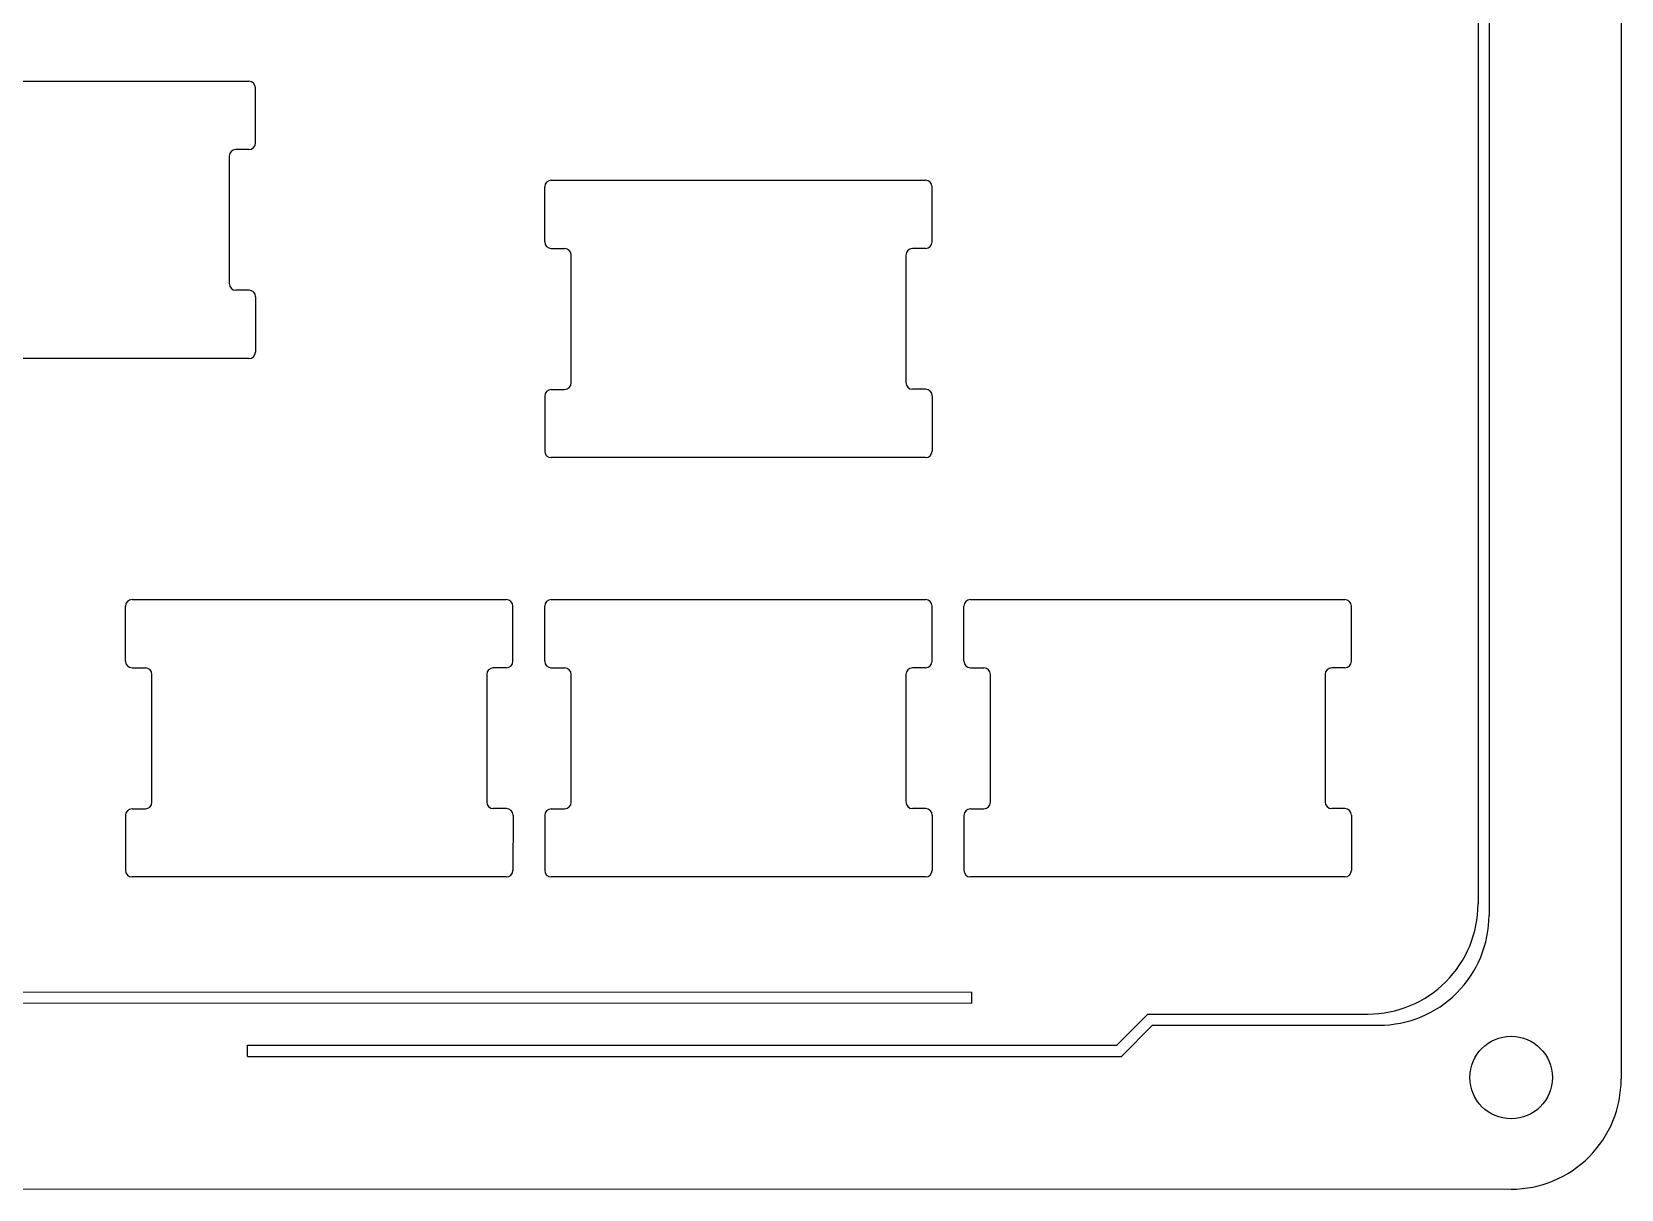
# Model space of a CAD drawing. Extents: x 7 to 394, y -192 to -46.
# Drawn here: x 321.4 to 393.6, y -177.5 to -125 of the extents above; entities that cross this region are included whole.
import ezdxf

# ---------------------------------------------------------------- set-up
doc = ezdxf.new("R2010")
doc.units = 0
doc.layers.add('Pcb_17aa', color=7, linetype='CONTINUOUS')

msp = doc.modelspace()

# ---------------------------------------------------------------- linework, layer by layer
at = {"layer": 'Pcb_17aa'}
for p, q in [((393.642, -58.3819), (393.647, -172.534)), ((393.642, -58.3819, -1.6), (393.647, -172.534, -1.6)), ((393.642, -58.3819), (393.647, -172.534)), ((393.642, -58.3819, -1.6), (393.647, -172.534, -1.6)), ((387.142, -66.2965), (387.142, -164.576)), ((387.142, -66.2965, -1.6), (387.142, -164.576, -1.6)), ((387.142, -66.2965), (387.142, -164.576)), ((387.142, -66.2965, -1.6), (387.142, -164.576, -1.6)), ((387.64, -65.7962), (387.642, -165.084)), ((387.64, -65.7962, -1.6), (387.642, -165.084, -1.6)), ((387.64, -65.7962), (387.642, -165.084)), ((387.64, -65.7962, -1.6), (387.642, -165.084, -1.6)), ((314.282, -127.208), (331.287, -127.208)), ((314.282, -127.208, -1.6), (331.287, -127.208, -1.6)), ((314.282, -127.208), (331.287, -127.208)), ((314.282, -127.208, -1.6), (331.287, -127.208, -1.6)), ((331.287, -127.208), (331.287, -127.208, -1.6)), ((331.287, -127.208), (331.287, -127.208, -1.6)), ((331.587, -127.508), (331.587, -127.508, -1.6)), ((331.589, -130.007), (331.587, -127.508)), ((331.589, -130.007, -1.6), (331.587, -127.508, -1.6)), ((331.587, -127.508), (331.587, -127.508, -1.6)), ((331.589, -130.007), (331.587, -127.508)), ((331.589, -130.007, -1.6), (331.587, -127.508, -1.6)), ((330.395, -130.607), (330.395, -130.607, -1.6)), ((330.395, -130.607), (330.395, -130.607, -1.6)), ((330.395, -130.607), (330.395, -136.398)), ((330.395, -130.607, -1.6), (330.395, -136.398, -1.6)), ((330.395, -130.607), (330.395, -136.398)), ((330.395, -130.607, -1.6), (330.395, -136.398, -1.6)), ((330.695, -130.307), (330.695, -130.307, -1.6)), ((331.289, -130.307), (330.695, -130.307)), ((331.289, -130.307, -1.6), (330.695, -130.307, -1.6)), ((330.695, -130.307), (330.695, -130.307, -1.6)), ((331.289, -130.307), (330.695, -130.307)), ((331.289, -130.307, -1.6), (330.695, -130.307, -1.6)), ((331.289, -130.307), (331.289, -130.307, -1.6)), ((331.289, -130.307), (331.289, -130.307, -1.6)), ((331.589, -130.007), (331.589, -130.007, -1.6)), ((331.589, -130.007), (331.589, -130.007, -1.6)), ((344.729, -132.004), (344.729, -132.004, -1.6)), ((344.729, -132.004), (344.729, -132.004, -1.6)), ((344.729, -134.503), (344.729, -132.004)), ((344.729, -134.503, -1.6), (344.729, -132.004, -1.6)), ((344.729, -134.503), (344.729, -132.004)), ((344.729, -134.503, -1.6), (344.729, -132.004, -1.6)), ((345.029, -131.704), (345.029, -131.704, -1.6)), ((345.029, -131.704), (362.034, -131.704)), ((345.029, -131.704, -1.6), (362.034, -131.704, -1.6)), ((345.029, -131.704), (345.029, -131.704, -1.6)), ((345.029, -131.704), (362.034, -131.704)), ((345.029, -131.704, -1.6), (362.034, -131.704, -1.6)), ((362.034, -131.704), (362.034, -131.704, -1.6)), ((362.034, -131.704), (362.034, -131.704, -1.6)), ((362.334, -132.004), (362.334, -132.004, -1.6)), ((362.336, -134.503), (362.334, -132.004)), ((362.336, -134.503, -1.6), (362.334, -132.004, -1.6)), ((362.334, -132.004), (362.334, -132.004, -1.6)), ((362.336, -134.503), (362.334, -132.004)), ((362.336, -134.503, -1.6), (362.334, -132.004, -1.6)), ((344.729, -134.503), (344.729, -134.503, -1.6)), ((344.729, -134.503), (344.729, -134.503, -1.6)), ((345.029, -134.803), (345.029, -134.803, -1.6)), ((345.029, -134.803), (345.029, -134.803, -1.6)), ((345.029, -134.803), (345.633, -134.803)), ((345.029, -134.803, -1.6), (345.633, -134.803, -1.6)), ((345.029, -134.803), (345.633, -134.803)), ((345.029, -134.803, -1.6), (345.633, -134.803, -1.6)), ((345.633, -134.803), (345.633, -134.803, -1.6)), ((345.633, -134.803), (345.633, -134.803, -1.6)), ((361.442, -134.803), (361.442, -134.803, -1.6)), ((362.036, -134.803), (361.442, -134.803)), ((362.036, -134.803, -1.6), (361.442, -134.803, -1.6)), ((361.442, -134.803), (361.442, -134.803, -1.6)), ((362.036, -134.803), (361.442, -134.803)), ((362.036, -134.803, -1.6), (361.442, -134.803, -1.6)), ((362.036, -134.803), (362.036, -134.803, -1.6)), ((362.036, -134.803), (362.036, -134.803, -1.6)), ((362.336, -134.503), (362.336, -134.503, -1.6)), ((362.336, -134.503), (362.336, -134.503, -1.6)), ((345.933, -135.103), (345.933, -135.103, -1.6)), ((345.933, -135.103), (345.933, -135.103, -1.6)), ((345.933, -140.908), (345.933, -135.103)), ((345.933, -140.908, -1.6), (345.933, -135.103, -1.6)), ((345.933, -140.908), (345.933, -135.103)), ((345.933, -140.908, -1.6), (345.933, -135.103, -1.6)), ((361.142, -135.103), (361.142, -135.103, -1.6)), ((361.142, -135.103), (361.142, -135.103, -1.6)), ((361.142, -135.103), (361.142, -140.894)), ((361.142, -135.103, -1.6), (361.142, -140.894, -1.6)), ((361.142, -135.103), (361.142, -140.894)), ((361.142, -135.103, -1.6), (361.142, -140.894, -1.6)), ((330.395, -136.398), (330.395, -136.398, -1.6)), ((330.395, -136.398), (330.395, -136.398, -1.6)), ((330.695, -136.698), (330.695, -136.698, -1.6)), ((330.695, -136.698), (330.695, -136.698, -1.6)), ((331.292, -136.7), (330.695, -136.698)), ((331.292, -136.7, -1.6), (330.695, -136.698, -1.6)), ((331.292, -136.7), (330.695, -136.698)), ((331.292, -136.7, -1.6), (330.695, -136.698, -1.6)), ((331.292, -136.7), (331.292, -136.7, -1.6)), ((331.292, -136.7), (331.292, -136.7, -1.6)), ((331.592, -137), (331.587, -139.507)), ((331.592, -137, -1.6), (331.587, -139.507, -1.6)), ((331.592, -137), (331.587, -139.507)), ((331.592, -137, -1.6), (331.587, -139.507, -1.6)), ((331.592, -137), (331.592, -137, -1.6)), ((331.592, -137), (331.592, -137, -1.6)), ((331.287, -139.807), (314.282, -139.807)), ((331.287, -139.807, -1.6), (314.282, -139.807, -1.6)), ((331.287, -139.807), (314.282, -139.807)), ((331.287, -139.807, -1.6), (314.282, -139.807, -1.6)), ((331.287, -139.807), (331.287, -139.807, -1.6)), ((331.287, -139.807), (331.287, -139.807, -1.6)), ((331.587, -139.507), (331.587, -139.507, -1.6)), ((331.587, -139.507), (331.587, -139.507, -1.6)), ((344.729, -141.508), (344.729, -141.508, -1.6)), ((344.729, -141.508), (344.729, -144.002)), ((344.729, -141.508, -1.6), (344.729, -144.002, -1.6)), ((344.729, -141.508), (344.729, -141.508, -1.6)), ((344.729, -141.508), (344.729, -144.002)), ((344.729, -141.508, -1.6), (344.729, -144.002, -1.6)), ((345.029, -141.208), (345.029, -141.208, -1.6)), ((345.029, -141.208), (345.029, -141.208, -1.6)), ((345.029, -141.208), (345.633, -141.208)), ((345.029, -141.208, -1.6), (345.633, -141.208, -1.6)), ((345.029, -141.208), (345.633, -141.208)), ((345.029, -141.208, -1.6), (345.633, -141.208, -1.6)), ((345.633, -141.208), (345.633, -141.208, -1.6)), ((345.633, -141.208), (345.633, -141.208, -1.6)), ((345.933, -140.908), (345.933, -140.908, -1.6)), ((345.933, -140.908), (345.933, -140.908, -1.6)), ((361.142, -140.894), (361.142, -140.894, -1.6)), ((361.142, -140.894), (361.142, -140.894, -1.6)), ((361.442, -141.194), (361.442, -141.194, -1.6)), ((361.442, -141.194), (361.442, -141.194, -1.6)), ((362.039, -141.196), (361.442, -141.194)), ((362.039, -141.196, -1.6), (361.442, -141.194, -1.6)), ((362.039, -141.196), (361.442, -141.194)), ((362.039, -141.196, -1.6), (361.442, -141.194, -1.6)), ((362.039, -141.196), (362.039, -141.196, -1.6)), ((362.039, -141.196), (362.039, -141.196, -1.6)), ((362.339, -141.496), (362.334, -144.003)), ((362.339, -141.496, -1.6), (362.334, -144.003, -1.6)), ((362.339, -141.496), (362.334, -144.003)), ((362.339, -141.496, -1.6), (362.334, -144.003, -1.6)), ((362.339, -141.496), (362.339, -141.496, -1.6)), ((362.339, -141.496), (362.339, -141.496, -1.6)), ((344.729, -144.002), (344.729, -144.002, -1.6)), ((344.729, -144.002), (344.729, -144.002, -1.6)), ((345.029, -144.302), (345.029, -144.302, -1.6)), ((362.034, -144.303), (345.029, -144.302)), ((362.034, -144.303, -1.6), (345.029, -144.302, -1.6)), ((345.029, -144.302), (345.029, -144.302, -1.6)), ((362.034, -144.303), (345.029, -144.302)), ((362.034, -144.303, -1.6), (345.029, -144.302, -1.6)), ((362.034, -144.303), (362.034, -144.303, -1.6)), ((362.034, -144.303), (362.034, -144.303, -1.6)), ((362.334, -144.003), (362.334, -144.003, -1.6)), ((362.334, -144.003), (362.334, -144.003, -1.6)), ((325.979, -150.754), (325.979, -150.754, -1.6)), ((325.979, -150.754), (342.984, -150.754)), ((325.979, -150.754, -1.6), (342.984, -150.754, -1.6)), ((325.979, -150.754), (325.979, -150.754, -1.6)), ((325.979, -150.754), (342.984, -150.754)), ((325.979, -150.754, -1.6), (342.984, -150.754, -1.6)), ((342.984, -150.754), (342.984, -150.754, -1.6)), ((342.984, -150.754), (342.984, -150.754, -1.6)), ((345.029, -150.754), (345.029, -150.754, -1.6)), ((345.029, -150.754), (362.034, -150.754)), ((345.029, -150.754, -1.6), (362.034, -150.754, -1.6)), ((345.029, -150.754), (345.029, -150.754, -1.6)), ((345.029, -150.754), (362.034, -150.754)), ((345.029, -150.754, -1.6), (362.034, -150.754, -1.6)), ((362.034, -150.754), (362.034, -150.754, -1.6)), ((362.034, -150.754), (362.034, -150.754, -1.6)), ((364.079, -150.754), (364.079, -150.754, -1.6)), ((364.079, -150.754), (381.084, -150.754)), ((364.079, -150.754, -1.6), (381.084, -150.754, -1.6)), ((364.079, -150.754), (364.079, -150.754, -1.6)), ((364.079, -150.754), (381.084, -150.754)), ((364.079, -150.754, -1.6), (381.084, -150.754, -1.6)), ((381.084, -150.754), (381.084, -150.754, -1.6)), ((381.084, -150.754), (381.084, -150.754, -1.6)), ((325.679, -151.054), (325.679, -151.054, -1.6)), ((325.679, -151.054), (325.679, -151.054, -1.6)), ((325.679, -153.553), (325.679, -151.054)), ((325.679, -153.553, -1.6), (325.679, -151.054, -1.6)), ((325.679, -153.553), (325.679, -151.054)), ((325.679, -153.553, -1.6), (325.679, -151.054, -1.6)), ((343.284, -151.054), (343.284, -151.054, -1.6)), ((343.286, -153.553), (343.284, -151.054)), ((343.286, -153.553, -1.6), (343.284, -151.054, -1.6)), ((343.284, -151.054), (343.284, -151.054, -1.6)), ((343.286, -153.553), (343.284, -151.054)), ((343.286, -153.553, -1.6), (343.284, -151.054, -1.6)), ((344.729, -151.054), (344.729, -151.054, -1.6)), ((344.729, -151.054), (344.729, -151.054, -1.6)), ((344.729, -153.553), (344.729, -151.054)), ((344.729, -153.553, -1.6), (344.729, -151.054, -1.6)), ((344.729, -153.553), (344.729, -151.054)), ((344.729, -153.553, -1.6), (344.729, -151.054, -1.6)), ((362.334, -151.054), (362.334, -151.054, -1.6)), ((362.336, -153.553), (362.334, -151.054)), ((362.336, -153.553, -1.6), (362.334, -151.054, -1.6)), ((362.334, -151.054), (362.334, -151.054, -1.6)), ((362.336, -153.553), (362.334, -151.054)), ((362.336, -153.553, -1.6), (362.334, -151.054, -1.6)), ((363.779, -151.054), (363.779, -151.054, -1.6)), ((363.779, -151.054), (363.779, -151.054, -1.6)), ((363.779, -153.553), (363.779, -151.054)), ((363.779, -153.553, -1.6), (363.779, -151.054, -1.6)), ((363.779, -153.553), (363.779, -151.054)), ((363.779, -153.553, -1.6), (363.779, -151.054, -1.6)), ((381.384, -151.054), (381.384, -151.054, -1.6)), ((381.386, -153.553), (381.384, -151.054)), ((381.386, -153.553, -1.6), (381.384, -151.054, -1.6)), ((381.384, -151.054), (381.384, -151.054, -1.6)), ((381.386, -153.553), (381.384, -151.054)), ((381.386, -153.553, -1.6), (381.384, -151.054, -1.6)), ((325.679, -153.553), (325.679, -153.553, -1.6)), ((325.679, -153.553), (325.679, -153.553, -1.6)), ((343.286, -153.553), (343.286, -153.553, -1.6)), ((343.286, -153.553), (343.286, -153.553, -1.6)), ((344.729, -153.553), (344.729, -153.553, -1.6)), ((344.729, -153.553), (344.729, -153.553, -1.6)), ((362.336, -153.553), (362.336, -153.553, -1.6)), ((362.336, -153.553), (362.336, -153.553, -1.6)), ((363.779, -153.553), (363.779, -153.553, -1.6)), ((363.779, -153.553), (363.779, -153.553, -1.6)), ((381.386, -153.553), (381.386, -153.553, -1.6)), ((381.386, -153.553), (381.386, -153.553, -1.6)), ((325.979, -153.853), (325.979, -153.853, -1.6)), ((325.979, -153.853), (325.979, -153.853, -1.6)), ((325.979, -153.853), (326.583, -153.853)), ((325.979, -153.853, -1.6), (326.583, -153.853, -1.6)), ((325.979, -153.853), (326.583, -153.853)), ((325.979, -153.853, -1.6), (326.583, -153.853, -1.6)), ((326.583, -153.853), (326.583, -153.853, -1.6)), ((326.583, -153.853), (326.583, -153.853, -1.6)), ((326.883, -154.153), (326.883, -154.153, -1.6)), ((326.883, -154.153), (326.883, -154.153, -1.6)), ((326.883, -159.958), (326.883, -154.153)), ((326.883, -159.958, -1.6), (326.883, -154.153, -1.6)), ((326.883, -159.958), (326.883, -154.153)), ((326.883, -159.958, -1.6), (326.883, -154.153, -1.6)), ((342.092, -154.153), (342.092, -154.153, -1.6)), ((342.092, -154.153), (342.092, -154.153, -1.6)), ((342.092, -154.153), (342.092, -159.944)), ((342.092, -154.153, -1.6), (342.092, -159.944, -1.6)), ((342.092, -154.153), (342.092, -159.944)), ((342.092, -154.153, -1.6), (342.092, -159.944, -1.6)), ((342.392, -153.853), (342.392, -153.853, -1.6)), ((342.986, -153.853), (342.392, -153.853)), ((342.986, -153.853, -1.6), (342.392, -153.853, -1.6)), ((342.392, -153.853), (342.392, -153.853, -1.6)), ((342.986, -153.853), (342.392, -153.853)), ((342.986, -153.853, -1.6), (342.392, -153.853, -1.6)), ((342.986, -153.853), (342.986, -153.853, -1.6)), ((342.986, -153.853), (342.986, -153.853, -1.6)), ((345.029, -153.853), (345.029, -153.853, -1.6)), ((345.029, -153.853), (345.029, -153.853, -1.6)), ((345.029, -153.853), (345.633, -153.853)), ((345.029, -153.853, -1.6), (345.633, -153.853, -1.6)), ((345.029, -153.853), (345.633, -153.853)), ((345.029, -153.853, -1.6), (345.633, -153.853, -1.6)), ((345.633, -153.853), (345.633, -153.853, -1.6)), ((345.633, -153.853), (345.633, -153.853, -1.6)), ((345.933, -154.153), (345.933, -154.153, -1.6)), ((345.933, -154.153), (345.933, -154.153, -1.6)), ((345.933, -159.958), (345.933, -154.153)), ((345.933, -159.958, -1.6), (345.933, -154.153, -1.6)), ((345.933, -159.958), (345.933, -154.153)), ((345.933, -159.958, -1.6), (345.933, -154.153, -1.6)), ((361.142, -154.153), (361.142, -154.153, -1.6)), ((361.142, -154.153), (361.142, -154.153, -1.6)), ((361.142, -154.153), (361.142, -159.944)), ((361.142, -154.153, -1.6), (361.142, -159.944, -1.6)), ((361.142, -154.153), (361.142, -159.944)), ((361.142, -154.153, -1.6), (361.142, -159.944, -1.6)), ((361.442, -153.853), (361.442, -153.853, -1.6)), ((362.036, -153.853), (361.442, -153.853)), ((362.036, -153.853, -1.6), (361.442, -153.853, -1.6)), ((361.442, -153.853), (361.442, -153.853, -1.6)), ((362.036, -153.853), (361.442, -153.853)), ((362.036, -153.853, -1.6), (361.442, -153.853, -1.6)), ((362.036, -153.853), (362.036, -153.853, -1.6)), ((362.036, -153.853), (362.036, -153.853, -1.6)), ((364.079, -153.853), (364.079, -153.853, -1.6)), ((364.079, -153.853), (364.079, -153.853, -1.6)), ((364.079, -153.853), (364.683, -153.853)), ((364.079, -153.853, -1.6), (364.683, -153.853, -1.6)), ((364.079, -153.853), (364.683, -153.853)), ((364.079, -153.853, -1.6), (364.683, -153.853, -1.6)), ((364.683, -153.853), (364.683, -153.853, -1.6)), ((364.683, -153.853), (364.683, -153.853, -1.6)), ((364.983, -154.153), (364.983, -154.153, -1.6)), ((364.983, -154.153), (364.983, -154.153, -1.6)), ((364.983, -159.958), (364.983, -154.153)), ((364.983, -159.958, -1.6), (364.983, -154.153, -1.6)), ((364.983, -159.958), (364.983, -154.153)), ((364.983, -159.958, -1.6), (364.983, -154.153, -1.6)), ((380.192, -154.153), (380.192, -154.153, -1.6)), ((380.192, -154.153), (380.192, -154.153, -1.6)), ((380.192, -154.153), (380.192, -159.944)), ((380.192, -154.153, -1.6), (380.192, -159.944, -1.6)), ((380.192, -154.153), (380.192, -159.944)), ((380.192, -154.153, -1.6), (380.192, -159.944, -1.6)), ((380.492, -153.853), (380.492, -153.853, -1.6)), ((381.086, -153.853), (380.492, -153.853)), ((381.086, -153.853, -1.6), (380.492, -153.853, -1.6)), ((380.492, -153.853), (380.492, -153.853, -1.6)), ((381.086, -153.853), (380.492, -153.853)), ((381.086, -153.853, -1.6), (380.492, -153.853, -1.6)), ((381.086, -153.853), (381.086, -153.853, -1.6)), ((381.086, -153.853), (381.086, -153.853, -1.6)), ((325.979, -160.258), (325.979, -160.258, -1.6)), ((325.979, -160.258), (325.979, -160.258, -1.6)), ((325.979, -160.258), (326.583, -160.258)), ((325.979, -160.258, -1.6), (326.583, -160.258, -1.6)), ((325.979, -160.258), (326.583, -160.258)), ((325.979, -160.258, -1.6), (326.583, -160.258, -1.6)), ((326.583, -160.258), (326.583, -160.258, -1.6)), ((326.583, -160.258), (326.583, -160.258, -1.6)), ((326.883, -159.958), (326.883, -159.958, -1.6)), ((326.883, -159.958), (326.883, -159.958, -1.6)), ((342.092, -159.944), (342.092, -159.944, -1.6)), ((342.092, -159.944), (342.092, -159.944, -1.6)), ((342.392, -160.244), (342.392, -160.244, -1.6)), ((342.392, -160.244), (342.392, -160.244, -1.6)), ((342.989, -160.246), (342.392, -160.244)), ((342.989, -160.246, -1.6), (342.392, -160.244, -1.6)), ((342.989, -160.246), (342.392, -160.244)), ((342.989, -160.246, -1.6), (342.392, -160.244, -1.6)), ((342.989, -160.246), (342.989, -160.246, -1.6)), ((342.989, -160.246), (342.989, -160.246, -1.6)), ((345.029, -160.258), (345.029, -160.258, -1.6)), ((345.029, -160.258), (345.029, -160.258, -1.6)), ((345.029, -160.258), (345.633, -160.258)), ((345.029, -160.258, -1.6), (345.633, -160.258, -1.6)), ((345.029, -160.258), (345.633, -160.258)), ((345.029, -160.258, -1.6), (345.633, -160.258, -1.6)), ((345.633, -160.258), (345.633, -160.258, -1.6)), ((345.633, -160.258), (345.633, -160.258, -1.6)), ((345.933, -159.958), (345.933, -159.958, -1.6)), ((345.933, -159.958), (345.933, -159.958, -1.6)), ((361.142, -159.944), (361.142, -159.944, -1.6)), ((361.142, -159.944), (361.142, -159.944, -1.6)), ((361.442, -160.244), (361.442, -160.244, -1.6)), ((361.442, -160.244), (361.442, -160.244, -1.6)), ((362.039, -160.246), (361.442, -160.244)), ((362.039, -160.246, -1.6), (361.442, -160.244, -1.6)), ((362.039, -160.246), (361.442, -160.244)), ((362.039, -160.246, -1.6), (361.442, -160.244, -1.6)), ((362.039, -160.246), (362.039, -160.246, -1.6)), ((362.039, -160.246), (362.039, -160.246, -1.6)), ((364.079, -160.258), (364.079, -160.258, -1.6)), ((364.079, -160.258), (364.079, -160.258, -1.6)), ((364.079, -160.258), (364.683, -160.258)), ((364.079, -160.258, -1.6), (364.683, -160.258, -1.6)), ((364.079, -160.258), (364.683, -160.258)), ((364.079, -160.258, -1.6), (364.683, -160.258, -1.6)), ((364.683, -160.258), (364.683, -160.258, -1.6)), ((364.683, -160.258), (364.683, -160.258, -1.6)), ((364.983, -159.958), (364.983, -159.958, -1.6)), ((364.983, -159.958), (364.983, -159.958, -1.6)), ((380.192, -159.944), (380.192, -159.944, -1.6)), ((380.192, -159.944), (380.192, -159.944, -1.6)), ((380.492, -160.244), (380.492, -160.244, -1.6)), ((380.492, -160.244), (380.492, -160.244, -1.6)), ((381.089, -160.246), (380.492, -160.244)), ((381.089, -160.246, -1.6), (380.492, -160.244, -1.6)), ((381.089, -160.246), (380.492, -160.244)), ((381.089, -160.246, -1.6), (380.492, -160.244, -1.6)), ((381.089, -160.246), (381.089, -160.246, -1.6)), ((381.089, -160.246), (381.089, -160.246, -1.6)), ((325.679, -160.558), (325.679, -160.558, -1.6)), ((325.679, -160.558), (325.679, -163.052)), ((325.679, -160.558, -1.6), (325.679, -163.052, -1.6)), ((325.679, -160.558), (325.679, -160.558, -1.6)), ((325.679, -160.558), (325.679, -163.052)), ((325.679, -160.558, -1.6), (325.679, -163.052, -1.6)), ((343.289, -160.546), (343.284, -163.053)), ((343.289, -160.546, -1.6), (343.284, -163.053, -1.6)), ((343.289, -160.546), (343.284, -163.053)), ((343.289, -160.546, -1.6), (343.284, -163.053, -1.6)), ((343.289, -160.546), (343.289, -160.546, -1.6)), ((343.289, -160.546), (343.289, -160.546, -1.6)), ((344.729, -160.558), (344.729, -160.558, -1.6)), ((344.729, -160.558), (344.729, -163.052)), ((344.729, -160.558, -1.6), (344.729, -163.052, -1.6)), ((344.729, -160.558), (344.729, -160.558, -1.6)), ((344.729, -160.558), (344.729, -163.052)), ((344.729, -160.558, -1.6), (344.729, -163.052, -1.6)), ((362.339, -160.546), (362.334, -163.053)), ((362.339, -160.546, -1.6), (362.334, -163.053, -1.6)), ((362.339, -160.546), (362.334, -163.053)), ((362.339, -160.546, -1.6), (362.334, -163.053, -1.6)), ((362.339, -160.546), (362.339, -160.546, -1.6)), ((362.339, -160.546), (362.339, -160.546, -1.6)), ((363.779, -160.558), (363.779, -160.558, -1.6)), ((363.779, -160.558), (363.779, -163.052)), ((363.779, -160.558, -1.6), (363.779, -163.052, -1.6)), ((363.779, -160.558), (363.779, -160.558, -1.6)), ((363.779, -160.558), (363.779, -163.052)), ((363.779, -160.558, -1.6), (363.779, -163.052, -1.6)), ((381.389, -160.546), (381.384, -163.053)), ((381.389, -160.546, -1.6), (381.384, -163.053, -1.6)), ((381.389, -160.546), (381.384, -163.053)), ((381.389, -160.546, -1.6), (381.384, -163.053, -1.6)), ((381.389, -160.546), (381.389, -160.546, -1.6)), ((381.389, -160.546), (381.389, -160.546, -1.6)), ((325.679, -163.052), (325.679, -163.052, -1.6)), ((325.679, -163.052), (325.679, -163.052, -1.6)), ((343.284, -163.053), (343.284, -163.053, -1.6)), ((343.284, -163.053), (343.284, -163.053, -1.6)), ((344.729, -163.052), (344.729, -163.052, -1.6)), ((344.729, -163.052), (344.729, -163.052, -1.6)), ((362.334, -163.053), (362.334, -163.053, -1.6)), ((362.334, -163.053), (362.334, -163.053, -1.6)), ((363.779, -163.052), (363.779, -163.052, -1.6)), ((363.779, -163.052), (363.779, -163.052, -1.6)), ((381.384, -163.053), (381.384, -163.053, -1.6)), ((381.384, -163.053), (381.384, -163.053, -1.6)), ((325.979, -163.352), (325.979, -163.352, -1.6)), ((342.984, -163.353), (325.979, -163.352)), ((342.984, -163.353, -1.6), (325.979, -163.352, -1.6)), ((325.979, -163.352), (325.979, -163.352, -1.6)), ((342.984, -163.353), (325.979, -163.352)), ((342.984, -163.353, -1.6), (325.979, -163.352, -1.6)), ((342.984, -163.353), (342.984, -163.353, -1.6)), ((342.984, -163.353), (342.984, -163.353, -1.6)), ((345.029, -163.352), (345.029, -163.352, -1.6)), ((362.034, -163.353), (345.029, -163.352)), ((362.034, -163.353, -1.6), (345.029, -163.352, -1.6)), ((345.029, -163.352), (345.029, -163.352, -1.6)), ((362.034, -163.353), (345.029, -163.352)), ((362.034, -163.353, -1.6), (345.029, -163.352, -1.6)), ((362.034, -163.353), (362.034, -163.353, -1.6)), ((362.034, -163.353), (362.034, -163.353, -1.6)), ((364.079, -163.352), (364.079, -163.352, -1.6)), ((381.084, -163.353), (364.079, -163.352)), ((381.084, -163.353, -1.6), (364.079, -163.352, -1.6)), ((364.079, -163.352), (364.079, -163.352, -1.6)), ((381.084, -163.353), (364.079, -163.352)), ((381.084, -163.353, -1.6), (364.079, -163.352, -1.6)), ((381.084, -163.353), (381.084, -163.353, -1.6)), ((381.084, -163.353), (381.084, -163.353, -1.6)), ((387.142, -164.576), (387.142, -164.576, -1.6)), ((387.142, -164.576), (387.142, -164.576, -1.6)), ((387.642, -165.084), (387.642, -165.084, -1.6)), ((387.642, -165.084), (387.642, -165.084, -1.6)), ((282.936, -168.575), (364.137, -168.58)), ((282.936, -168.575, -1.6), (364.137, -168.58, -1.6)), ((282.936, -168.575), (364.137, -168.58)), ((282.936, -168.575, -1.6), (364.137, -168.58, -1.6)), ((364.137, -168.58), (364.137, -168.58, -1.6)), ((364.137, -168.58), (364.137, -168.58, -1.6)), ((364.137, -169.08), (364.137, -168.58)), ((364.137, -169.08, -1.6), (364.137, -168.58, -1.6)), ((364.137, -169.08), (364.137, -168.58)), ((364.137, -169.08, -1.6), (364.137, -168.58, -1.6)), ((282.936, -169.075), (364.137, -169.08)), ((282.936, -169.075, -1.6), (364.137, -169.08, -1.6)), ((282.936, -169.075), (364.137, -169.08)), ((282.936, -169.075, -1.6), (364.137, -169.08, -1.6)), ((364.137, -169.08), (364.137, -169.08, -1.6)), ((364.137, -169.08), (364.137, -169.08, -1.6)), ((372.14, -169.581), (370.726, -170.995)), ((372.14, -169.581, -1.6), (370.726, -170.995, -1.6)), ((372.14, -169.581), (370.726, -170.995)), ((372.14, -169.581, -1.6), (370.726, -170.995, -1.6)), ((372.14, -169.581), (372.14, -169.581, -1.6)), ((372.14, -169.581), (372.14, -169.581, -1.6)), ((372.14, -169.581), (382.143, -169.581)), ((372.14, -169.581, -1.6), (382.143, -169.581, -1.6)), ((372.14, -169.581), (382.143, -169.581)), ((372.14, -169.581, -1.6), (382.143, -169.581, -1.6)), ((382.143, -169.581), (382.143, -169.581, -1.6)), ((382.143, -169.581), (382.143, -169.581, -1.6)), ((370.934, -171.503), (372.349, -170.089)), ((370.934, -171.503, -1.6), (372.349, -170.089, -1.6)), ((370.934, -171.503), (372.349, -170.089)), ((370.934, -171.503, -1.6), (372.349, -170.089, -1.6)), ((372.349, -170.089), (372.349, -170.089, -1.6)), ((372.349, -170.089), (372.349, -170.089, -1.6)), ((372.349, -170.089), (382.643, -170.089)), ((372.349, -170.089, -1.6), (382.643, -170.089, -1.6)), ((372.349, -170.089), (382.643, -170.089)), ((372.349, -170.089, -1.6), (382.643, -170.089, -1.6)), ((382.643, -170.089), (382.643, -170.089, -1.6)), ((382.643, -170.089), (382.643, -170.089, -1.6)), ((331.226, -170.995), (331.226, -170.995, -1.6)), ((331.226, -171.503), (331.226, -170.995)), ((331.226, -171.503, -1.6), (331.226, -170.995, -1.6)), ((331.226, -170.995), (331.226, -170.995, -1.6)), ((331.226, -170.995), (370.726, -170.995)), ((331.226, -170.995, -1.6), (370.726, -170.995, -1.6)), ((331.226, -171.503), (331.226, -170.995)), ((331.226, -170.995), (370.726, -170.995)), ((331.226, -171.503, -1.6), (331.226, -170.995, -1.6)), ((331.226, -170.995, -1.6), (370.726, -170.995, -1.6)), ((370.726, -170.995), (370.726, -170.995, -1.6)), ((370.726, -170.995), (370.726, -170.995, -1.6)), ((331.226, -171.503), (331.226, -171.503, -1.6)), ((331.226, -171.503), (331.226, -171.503, -1.6)), ((331.226, -171.503), (370.934, -171.503)), ((331.226, -171.503, -1.6), (370.934, -171.503, -1.6)), ((331.226, -171.503), (370.934, -171.503)), ((331.226, -171.503, -1.6), (370.934, -171.503, -1.6)), ((370.934, -171.503), (370.934, -171.503, -1.6)), ((370.934, -171.503), (370.934, -171.503, -1.6)), ((390.52, -172.466), (390.52, -172.466, -1.6)), ((390.52, -172.466), (390.52, -172.466, -1.6)), ((393.647, -172.534), (393.647, -172.534, -1.6)), ((393.647, -172.534), (393.647, -172.534, -1.6)), ((265.73, -177.51), (388.648, -177.538)), ((265.73, -177.51, -1.6), (388.648, -177.538, -1.6)), ((265.73, -177.51), (388.648, -177.538)), ((265.73, -177.51, -1.6), (388.648, -177.538, -1.6)), ((388.648, -177.538), (388.648, -177.538, -1.6)), ((388.648, -177.538), (388.648, -177.538, -1.6))]:
    msp.add_line(p, q, dxfattribs=at)
msp.add_circle((388.645, -172.466), 1.875, dxfattribs=at)
msp.add_circle((388.645, -172.466), 1.875, dxfattribs=at)
msp.add_circle((388.645, -172.466), 1.875, dxfattribs=at)
msp.add_circle((388.645, -172.466), 1.875, dxfattribs=at)
for centre, radius, start, end in [((331.287, -127.508), 0.3, 0, 90), ((331.287, -127.508, -1.6), 0.3, 0, 90), ((331.287, -127.508), 0.3, 0, 90), ((331.287, -127.508, -1.6), 0.3, 0, 90), ((330.695, -130.607), 0.3, 90, 180), ((330.695, -130.607, -1.6), 0.3, 90, 180), ((330.695, -130.607), 0.3, 90, 180), ((330.695, -130.607, -1.6), 0.3, 90, 180), ((331.289, -130.007), 0.3, -90, 0), ((331.289, -130.007, -1.6), 0.3, -90, 0), ((331.289, -130.007), 0.3, -90, 0), ((331.289, -130.007, -1.6), 0.3, -90, 0), ((345.029, -132.004), 0.3, 90, 180), ((345.029, -132.004, -1.6), 0.3, 90, 180), ((345.029, -132.004), 0.3, 90, 180), ((345.029, -132.004, -1.6), 0.3, 90, 180), ((362.034, -132.004), 0.3, 0, 90), ((362.034, -132.004, -1.6), 0.3, 0, 90), ((362.034, -132.004), 0.3, 0, 90), ((362.034, -132.004, -1.6), 0.3, 0, 90), ((345.029, -134.503), 0.3, 180, -90), ((345.029, -134.503, -1.6), 0.3, 180, -90), ((345.029, -134.503), 0.3, 180, -90), ((345.029, -134.503, -1.6), 0.3, 180, -90), ((345.633, -135.103), 0.3, 0, 90), ((345.633, -135.103, -1.6), 0.3, 0, 90), ((345.633, -135.103), 0.3, 0, 90), ((345.633, -135.103, -1.6), 0.3, 0, 90), ((361.442, -135.103), 0.3, 90, 180), ((361.442, -135.103, -1.6), 0.3, 90, 180), ((361.442, -135.103), 0.3, 90, 180), ((361.442, -135.103, -1.6), 0.3, 90, 180), ((362.036, -134.503), 0.3, -90, 0), ((362.036, -134.503, -1.6), 0.3, -90, 0), ((362.036, -134.503), 0.3, -90, 0), ((362.036, -134.503, -1.6), 0.3, -90, 0), ((330.695, -136.398), 0.3, 180, -90), ((330.695, -136.398, -1.6), 0.3, 180, -90), ((330.695, -136.398), 0.3, 180, -90), ((330.695, -136.398, -1.6), 0.3, 180, -90), ((331.292, -137), 0.3, 0, 90), ((331.292, -137, -1.6), 0.3, 0, 90), ((331.292, -137), 0.3, 0, 90), ((331.292, -137, -1.6), 0.3, 0, 90), ((331.287, -139.507), 0.3, -90, 0), ((331.287, -139.507, -1.6), 0.3, -90, 0), ((331.287, -139.507), 0.3, -90, 0), ((331.287, -139.507, -1.6), 0.3, -90, 0), ((345.029, -141.508), 0.3, 90, 180), ((345.029, -141.508, -1.6), 0.3, 90, 180), ((345.029, -141.508), 0.3, 90, 180), ((345.029, -141.508, -1.6), 0.3, 90, 180), ((345.633, -140.908), 0.3, -90, 0), ((345.633, -140.908, -1.6), 0.3, -90, 0), ((345.633, -140.908), 0.3, -90, 0), ((345.633, -140.908, -1.6), 0.3, -90, 0), ((361.442, -140.894), 0.3, 180, -90), ((361.442, -140.894, -1.6), 0.3, 180, -90), ((361.442, -140.894), 0.3, 180, -90), ((361.442, -140.894, -1.6), 0.3, 180, -90), ((362.039, -141.496), 0.3, 0, 90), ((362.039, -141.496, -1.6), 0.3, 0, 90), ((362.039, -141.496), 0.3, 0, 90), ((362.039, -141.496, -1.6), 0.3, 0, 90), ((345.029, -144.002), 0.3, 180, -90), ((345.029, -144.002, -1.6), 0.3, 180, -90), ((345.029, -144.002), 0.3, 180, -90), ((345.029, -144.002, -1.6), 0.3, 180, -90), ((362.034, -144.003), 0.3, -90, 0), ((362.034, -144.003, -1.6), 0.3, -90, 0), ((362.034, -144.003), 0.3, -90, 0), ((362.034, -144.003, -1.6), 0.3, -90, 0), ((325.979, -151.054), 0.3, 90, 180), ((325.979, -151.054, -1.6), 0.3, 90, 180), ((325.979, -151.054), 0.3, 90, 180), ((325.979, -151.054, -1.6), 0.3, 90, 180), ((342.984, -151.054), 0.3, 0, 90), ((342.984, -151.054, -1.6), 0.3, 0, 90), ((342.984, -151.054), 0.3, 0, 90), ((342.984, -151.054, -1.6), 0.3, 0, 90), ((345.029, -151.054), 0.3, 90, 180), ((345.029, -151.054, -1.6), 0.3, 90, 180), ((345.029, -151.054), 0.3, 90, 180), ((345.029, -151.054, -1.6), 0.3, 90, 180), ((362.034, -151.054), 0.3, 0, 90), ((362.034, -151.054, -1.6), 0.3, 0, 90), ((362.034, -151.054), 0.3, 0, 90), ((362.034, -151.054, -1.6), 0.3, 0, 90), ((364.079, -151.054), 0.3, 90, 180), ((364.079, -151.054, -1.6), 0.3, 90, 180), ((364.079, -151.054), 0.3, 90, 180), ((364.079, -151.054, -1.6), 0.3, 90, 180), ((381.084, -151.054), 0.3, 0, 90), ((381.084, -151.054, -1.6), 0.3, 0, 90), ((381.084, -151.054), 0.3, 0, 90), ((381.084, -151.054, -1.6), 0.3, 0, 90), ((325.979, -153.553), 0.3, 180, -90), ((325.979, -153.553, -1.6), 0.3, 180, -90), ((325.979, -153.553), 0.3, 180, -90), ((325.979, -153.553, -1.6), 0.3, 180, -90), ((342.986, -153.553), 0.3, -90, 0), ((342.986, -153.553, -1.6), 0.3, -90, 0), ((342.986, -153.553), 0.3, -90, 0), ((342.986, -153.553, -1.6), 0.3, -90, 0), ((345.029, -153.553), 0.3, 180, -90), ((345.029, -153.553, -1.6), 0.3, 180, -90), ((345.029, -153.553), 0.3, 180, -90), ((345.029, -153.553, -1.6), 0.3, 180, -90), ((362.036, -153.553), 0.3, -90, 0), ((362.036, -153.553, -1.6), 0.3, -90, 0), ((362.036, -153.553), 0.3, -90, 0), ((362.036, -153.553, -1.6), 0.3, -90, 0), ((364.079, -153.553), 0.3, 180, -90), ((364.079, -153.553, -1.6), 0.3, 180, -90), ((364.079, -153.553), 0.3, 180, -90), ((364.079, -153.553, -1.6), 0.3, 180, -90), ((381.086, -153.553), 0.3, -90, 0), ((381.086, -153.553, -1.6), 0.3, -90, 0), ((381.086, -153.553), 0.3, -90, 0), ((381.086, -153.553, -1.6), 0.3, -90, 0), ((326.583, -154.153), 0.3, 0, 90), ((326.583, -154.153, -1.6), 0.3, 0, 90), ((326.583, -154.153), 0.3, 0, 90), ((326.583, -154.153, -1.6), 0.3, 0, 90), ((342.392, -154.153), 0.3, 90, 180), ((342.392, -154.153, -1.6), 0.3, 90, 180), ((342.392, -154.153), 0.3, 90, 180), ((342.392, -154.153, -1.6), 0.3, 90, 180), ((345.633, -154.153), 0.3, 0, 90), ((345.633, -154.153, -1.6), 0.3, 0, 90), ((345.633, -154.153), 0.3, 0, 90), ((345.633, -154.153, -1.6), 0.3, 0, 90), ((361.442, -154.153), 0.3, 90, 180), ((361.442, -154.153, -1.6), 0.3, 90, 180), ((361.442, -154.153), 0.3, 90, 180), ((361.442, -154.153, -1.6), 0.3, 90, 180), ((364.683, -154.153), 0.3, 0, 90), ((364.683, -154.153, -1.6), 0.3, 0, 90), ((364.683, -154.153), 0.3, 0, 90), ((364.683, -154.153, -1.6), 0.3, 0, 90), ((380.492, -154.153), 0.3, 90, 180), ((380.492, -154.153, -1.6), 0.3, 90, 180), ((380.492, -154.153), 0.3, 90, 180), ((380.492, -154.153, -1.6), 0.3, 90, 180), ((325.979, -160.558), 0.3, 90, 180), ((325.979, -160.558, -1.6), 0.3, 90, 180), ((325.979, -160.558), 0.3, 90, 180), ((325.979, -160.558, -1.6), 0.3, 90, 180), ((326.583, -159.958), 0.3, -90, 0), ((326.583, -159.958, -1.6), 0.3, -90, 0), ((326.583, -159.958), 0.3, -90, 0), ((326.583, -159.958, -1.6), 0.3, -90, 0), ((342.392, -159.944), 0.3, 180, -90), ((342.392, -159.944, -1.6), 0.3, 180, -90), ((342.392, -159.944), 0.3, 180, -90), ((342.392, -159.944, -1.6), 0.3, 180, -90), ((342.989, -160.546), 0.3, 0, 90), ((342.989, -160.546, -1.6), 0.3, 0, 90), ((342.989, -160.546), 0.3, 0, 90), ((342.989, -160.546, -1.6), 0.3, 0, 90), ((345.029, -160.558), 0.3, 90, 180), ((345.029, -160.558, -1.6), 0.3, 90, 180), ((345.029, -160.558), 0.3, 90, 180), ((345.029, -160.558, -1.6), 0.3, 90, 180), ((345.633, -159.958), 0.3, -90, 0), ((345.633, -159.958, -1.6), 0.3, -90, 0), ((345.633, -159.958), 0.3, -90, 0), ((345.633, -159.958, -1.6), 0.3, -90, 0), ((361.442, -159.944), 0.3, 180, -90), ((361.442, -159.944, -1.6), 0.3, 180, -90), ((361.442, -159.944), 0.3, 180, -90), ((361.442, -159.944, -1.6), 0.3, 180, -90), ((362.039, -160.546), 0.3, 0, 90), ((362.039, -160.546, -1.6), 0.3, 0, 90), ((362.039, -160.546), 0.3, 0, 90), ((362.039, -160.546, -1.6), 0.3, 0, 90), ((364.079, -160.558), 0.3, 90, 180), ((364.079, -160.558, -1.6), 0.3, 90, 180), ((364.079, -160.558), 0.3, 90, 180), ((364.079, -160.558, -1.6), 0.3, 90, 180), ((364.683, -159.958), 0.3, -90, 0), ((364.683, -159.958, -1.6), 0.3, -90, 0), ((364.683, -159.958), 0.3, -90, 0), ((364.683, -159.958, -1.6), 0.3, -90, 0), ((380.492, -159.944), 0.3, 180, -90), ((380.492, -159.944, -1.6), 0.3, 180, -90), ((380.492, -159.944), 0.3, 180, -90), ((380.492, -159.944, -1.6), 0.3, 180, -90), ((381.089, -160.546), 0.3, 0, 90), ((381.089, -160.546, -1.6), 0.3, 0, 90), ((381.089, -160.546), 0.3, 0, 90), ((381.089, -160.546, -1.6), 0.3, 0, 90), ((325.979, -163.052), 0.3, 180, -90), ((325.979, -163.052, -1.6), 0.3, 180, -90), ((325.979, -163.052), 0.3, 180, -90), ((325.979, -163.052, -1.6), 0.3, 180, -90), ((342.984, -163.053), 0.3, -90, 0), ((342.984, -163.053, -1.6), 0.3, -90, 0), ((342.984, -163.053), 0.3, -90, 0), ((342.984, -163.053, -1.6), 0.3, -90, 0), ((345.029, -163.052), 0.3, 180, -90), ((345.029, -163.052, -1.6), 0.3, 180, -90), ((345.029, -163.052), 0.3, 180, -90), ((345.029, -163.052, -1.6), 0.3, 180, -90), ((362.034, -163.053), 0.3, -90, 0), ((362.034, -163.053, -1.6), 0.3, -90, 0), ((362.034, -163.053), 0.3, -90, 0), ((362.034, -163.053, -1.6), 0.3, -90, 0), ((364.079, -163.052), 0.3, 180, -90), ((364.079, -163.052, -1.6), 0.3, 180, -90), ((364.079, -163.052), 0.3, 180, -90), ((364.079, -163.052, -1.6), 0.3, 180, -90), ((381.084, -163.053), 0.3, -90, 0), ((381.084, -163.053, -1.6), 0.3, -90, 0), ((381.084, -163.053), 0.3, -90, 0), ((381.084, -163.053, -1.6), 0.3, -90, 0), ((382.14, -164.579), 5.0013, -89.9709, 0.034175), ((382.14, -164.579, -1.6), 5.0013, -89.9709, 0.034175), ((382.14, -164.579), 5.0013, -89.9709, 0.034175), ((382.14, -164.579, -1.6), 5.0013, -89.9709, 0.034175), ((382.641, -165.087), 5.0013, -89.9709, 0.034171), ((382.641, -165.087, -1.6), 5.0013, -89.9709, 0.034171), ((382.641, -165.087), 5.0013, -89.9709, 0.034171), ((382.641, -165.087, -1.6), 5.0013, -89.9709, 0.034171), ((388.645, -172.537), 5.0013, -89.9709, 0.034175), ((388.645, -172.537, -1.6), 5.0013, -89.9709, 0.034175), ((388.645, -172.537), 5.0013, -89.9709, 0.034175), ((388.645, -172.537, -1.6), 5.0013, -89.9709, 0.034175)]:
    msp.add_arc(centre, radius, start, end, dxfattribs=at)

doc.saveas('drawing.dxf')
